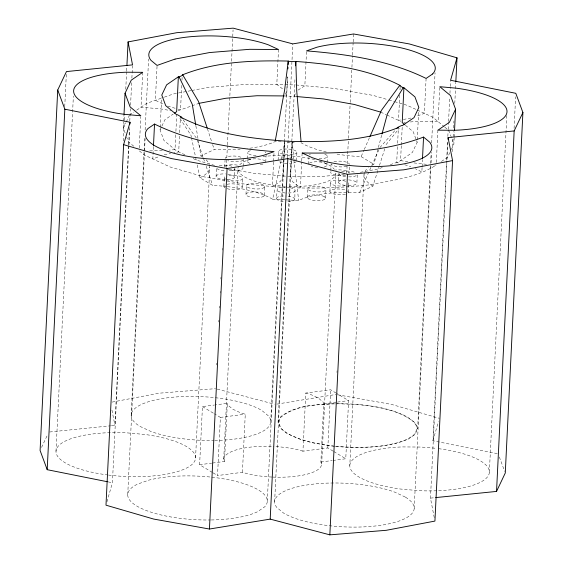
<?xml version="1.0" encoding="UTF-8"?>
<svg xmlns="http://www.w3.org/2000/svg" width="563" height="563" viewBox="0 0 563 563"><rect width="100%" height="100%" fill="white"/><g stroke="black" fill="none" stroke-linecap="round" stroke-linejoin="round"><path stroke-width="0.42" stroke-dasharray="2.81 2.11" d="M64.745 106.66L66.335 74.21M56.004 451.273L73.38 96.034M125.127 132.959L123.346 128.146L123.642 122.037M123.684 121.165L123.987 115.063M123.227 141.031L124.212 120.855M124.254 119.982L124.472 115.591M125.753 89.278L126.612 71.74M126.654 70.861L126.872 66.476M111.425 425.727L114.901 425.375L128.589 145.571M128.631 144.698L129.356 129.786M129.786 121.01L130.391 108.729M130.56 105.225L131.721 81.544M131.89 78.032L132.488 65.751M106.942 501.851L112.417 482.744L128.892 145.923M128.934 145.05L129.793 127.505M142.721 72.331L141.017 107.223L160.68 108.849L171.082 110.707M139.258 148.069L140.799 116.668M131.179 415.079L144.044 151.94M144.093 151.06L144.775 137.027M145.12 130.011L148.597 58.967M127.738 494.567L145.148 138.456M157.035 66.293L155.367 100.313L164.114 104.591M153.425 146.746L152.826 158.956L159.568 156.359M184.889 154.762L176.423 150.835L164.002 140.525L160.068 129.919L160.159 128.174M160.202 127.301L161.651 97.652M175.733 134.831L175.009 149.659L169.372 150.117M175.909 131.348L176.719 114.775M181.715 85.421L180.526 109.841L178.14 109.152M181.976 80.185L182.187 75.829M179.47 136.19L178.703 151.89L173.84 152.812M179.639 132.699L180.364 117.878M108.476 475.045A69.861 21.816 2.8 0 0 124.838 476.446L142.932 476.572A69.861 21.816 2.8 0 0 195.558 458.022L209.781 167.295M212.314 472.399L199.612 464.735L202.455 406.592L214.468 405.015M225.144 179.653A9.191 2.871 2.8 0 1 216.086 176.339L216.516 167.619A9.191 2.871 2.8 0 0 225.573 170.934M224.7 167.176L225.045 160.202M223.87 186.297L224.299 177.577M216.685 364.965L216.769 363.212M218.782 321.987L218.873 320.234M219.471 307.954L219.556 306.202M220.203 293.041L220.288 291.289M220.886 279.009L220.97 277.256M222.301 250.063L222.385 248.311M222.99 236.031L223.075 234.278M226.333 167.612L226.762 158.843M226.805 157.964L227.41 145.683M227.452 144.811L233.068 29.902M272.02 477.051A49.023 15.314 2.8 0 1 247.629 473.814L242.428 472.301L217.543 475.559L220.386 417.415L214.412 413.805M227.522 179.674A9.191 2.871 2.8 0 0 234.447 177.232L234.877 168.506A9.191 2.871 2.8 0 1 227.952 170.948M212.483 463.046L224.496 461.477L223.715 459.38L237.938 168.654M224.496 461.477L227.339 403.333L215.326 404.903M242.238 187.19L242.66 178.464M243.146 166.324L243.49 159.343M247.41 161.264L247.495 159.519M247.537 158.646L247.833 152.538M245.975 194.383L246.397 185.663M242.428 472.301L245.271 414.157L240.436 412.749L232.793 409.202L228.057 405.276L227.339 403.333M265.771 162.151L266.109 155.17M264.336 195.27L264.765 186.55M278.502 49.516L276.799 84.408L283.548 89.644M273.569 162.095L272.372 186.515C304.653 189.119 337.124 188.394 369.307 184.847C391.939 180.301 416.423 177.831 436.205 165.05L434.566 165.043M273.611 161.222L274.04 152.496M278.122 160.181L278.551 151.461A9.191 2.871 2.8 0 1 287.855 149.033A9.191 2.871 2.8 0 1 296.912 152.348L296.483 161.067M283.154 201.526A9.191 2.871 2.8 0 1 276.468 198.422L277.235 188.978A9.191 2.871 2.8 0 1 285.399 187.254M287.503 76.765L286.56 95.956L285.054 91.889M270.733 421.828L287.594 77.117M284.801 141.067L283.098 175.959L280.592 181.23L272.372 186.515L243.673 183.939L204.038 176.852L170.167 166.993L144.367 155.029L139.131 150.687L140.764 150.835M267.291 501.316L284.836 142.573M287.221 157.907L292.802 43.886M334.485 446.185L312.148 442.75L300.368 439.224L286.954 433.531L281.556 428.879L278.08 422.18L290.86 160.8M290.902 159.92L291.761 142.376M291.803 141.503L294.977 78.876M274.638 501.675L292.225 142.052M291.381 161.497L290.656 176.325L292.697 181.814L300.424 187.866L301.705 161.701M291.557 158.006L292.324 142.305M287.904 201.751A9.191 2.871 2.8 0 0 294.829 199.309L294.977 189.837A9.191 2.871 2.8 0 0 288.573 187.493M306.511 51.747L304.843 85.759L297.672 90.326M301.747 160.835L302.127 152.981M308.615 164.22L308.96 157.246M307.18 197.346L307.609 188.619M333.057 451.097L327.828 447.944L302.943 451.202L305.786 393.051L330.671 389.793L335.9 392.953M326.976 165.107L327.068 163.369M327.11 162.496L327.406 156.387M325.548 198.232L325.97 189.506M330.805 170.561L331.143 163.58M329.89 191.427L330.319 182.708M272.872 477.086A49.023 15.314 2.8 0 0 321.649 464.116L320.875 462.026L323.718 403.882L323 401.933L318.264 398.006L310.621 394.459L305.786 393.051M321.649 464.116L335.872 173.39A49.023 15.314 2.8 0 1 286.243 186.325M345.189 185.361A9.191 2.871 2.8 0 1 338.504 182.264L338.933 173.538M327.828 447.944L330.671 389.793M336.998 372.544L337.082 370.792M346.731 173.439L347.16 164.663M347.209 163.791L348.406 139.23M348.448 138.35L350.165 103.268M350.207 102.389L351.882 68.179M351.924 67.307L352.48 55.899M352.522 55.026L353.128 42.746M353.17 41.866L353.557 33.97M348.251 192.314L348.68 183.594M349.377 167.084L349.081 173.193A9.191 2.871 2.8 0 0 335.414 170.04M348.356 185.6A9.191 2.871 2.8 0 0 356.865 183.151L357.294 174.431A9.191 2.871 2.8 0 1 347.99 176.852M332.888 460.45L345.759 458.768L348.603 400.617L336.646 393.403M436.733 490.781A69.861 21.816 2.8 0 1 418.64 490.655L400.617 489.036A69.861 21.816 2.8 0 1 349.806 465.481L364.029 174.755M399.751 95.091L398.513 120.383L402.573 119.616M400.011 89.862L400.138 87.244M397.464 146.732L396.697 162.433L399.871 163.354M397.633 143.241L398.4 127.548M401.292 145.74L400.567 160.568L407.739 161.848M401.335 144.867L402.228 126.555M390.286 164.692L399.054 161.602L412.32 152.538L417.148 142.355L417.232 140.609M417.274 139.737L418.682 110.953M426.1 78.433L424.389 113.318L416.092 116.464M422.067 167.605L421.849 171.961L415.36 168.731M422.109 166.732L422.447 159.751M335.309 446.269C355.696 448.514 376.485 447.859 396.528 443.355L407.816 439.379L415.015 434.46L417.633 428.929L431.103 153.516M431.617 142.988L435.051 72.817M414.192 508.424L430.92 166.338M431.096 162.834L431.61 152.306M439.752 87.575L438.084 121.587L418.365 121.312L409.597 122.016M436.332 162.44L437.908 130.166M497.305 453.637L432.954 440.759L446.635 160.955M446.677 160.075L447.578 141.658M447.838 136.394L448.141 130.257M448.183 129.377L448.521 122.361M448.563 121.481L449.724 97.8M449.943 93.416L450.238 87.272M450.28 86.399L450.583 80.256M434.263 517.686L430.47 498.121L447.881 142.01M452.42 151.672L453.405 131.503M453.574 127.991L453.919 120.975M454.777 103.43L455.805 82.381M451.315 149.519L453.869 144.128L454.172 138.026M454.214 137.154L454.468 131.918M489.36 472.23L506.82 115.239M514.082 128.392L515.624 96.815M281.648 158.316L284.611 142.481M227.353 186.62A69.861 21.816 2.8 0 1 272.633 199.239L281.465 159.174M372.073 165.219A69.861 21.816 2.8 0 1 373.846 164.305L378.139 148.315M378.364 147.478L381.981 134.008M432.954 440.759L438.422 421.645M285.652 199.872L298.671 200.498A69.861 21.816 2.8 0 1 359.574 192.525L372.903 186.107L379.223 166.205M379.49 165.374L384.754 148.787M337.054 154.121A69.861 21.816 2.8 0 0 361.129 156.634L363.937 150.23M364.289 149.434L369.56 137.435M359.574 192.525L379.525 148.407M123.346 128.146L125.901 122.755M126.267 121.988L129.187 115.823M160.068 129.919L161.56 126.788M161.926 126.006L164.903 119.736L173.2 114.071M41.549 447.43L47.735 434.383M294.125 96.315L295.645 93.106M296.912 152.348L296.567 153.073A9.191 2.871 2.8 0 1 287.609 154.769A9.191 2.871 2.8 0 1 278.833 152.214L278.551 151.461M276.468 198.422L276.813 197.697A9.191 2.871 2.8 0 1 284.977 195.973M449.858 152.601L447.662 157.218L441.216 161.623M278.08 422.18L280.698 416.655C296.004 405.093 316.448 404.508 334.879 403.678M386.07 144.642L399.308 128.273M379.877 147.626L396.021 129.314M129.553 115.056L133.853 112.114M136.718 110.158L146.605 103.402L163.53 97.434M309.39 154.776L310.333 154.128M309.439 163.171L309.91 162.848A9.191 2.871 2.8 0 1 322.493 162.404A9.191 2.871 2.8 0 1 325.688 166.486L324.204 167.007M195.875 125.859L200.907 155.944L214.229 149.526A69.861 21.816 2.8 0 0 240.148 149.223M164.347 97.146L173.334 93.979L191.047 90.622M178.161 110.679L198.95 103.346M164.241 154.712L170.54 153.439M382.277 167.514L378.273 168.928L359.778 172.433M191.892 90.46L207.916 87.427L247.994 84.197L295.223 84.9M403.382 119.462L410.807 118.061M333.922 161.687L335.844 161.321A9.191 2.871 2.8 0 1 349.503 164.473M112.15 402.088L159.111 393.199L215.523 388.653M276.905 404.1L335.921 394.473M220.386 417.415L245.271 414.157M323.718 403.882L336.59 402.193M337.448 402.081L348.603 400.617M199.612 464.735L211.625 463.159M320.875 462.026L332.029 460.562M49.699 431.99L110.552 425.818M430.47 498.121L434.812 497.685M403.819 122.481L405.43 122.354M162.362 150.68L148.864 150.891M229 175.318L231.224 175.135A9.191 2.871 2.8 0 1 241.492 176.972A9.191 2.871 2.8 0 1 239.887 180.364L237.966 180.73A9.191 2.871 2.8 0 1 226.903 179.738M344.443 174.579L320.199 176.536L286.87 176.296M334.689 403.875C316.237 404.727 295.202 405.05 280.458 417.619L278.65 423.165L280.212 427.936C293.576 439.942 311.867 442.645 328.883 445.741C347.315 447.536 365.908 448.169 384.304 445.593C395.149 443.398 407.007 441.568 415.255 433.496L417.063 427.943L415.501 423.172C393.424 405.254 362.846 404.614 335.717 403.685M335.534 403.868C355.675 403.298 376.091 405.691 395.289 411.863C404.269 415.114 414.551 418.844 417.633 428.929M283.956 95.935L295.856 96.477M281.204 141.841L275.131 141.552A69.861 21.816 2.8 0 1 247.65 148.491M287.285 142.136L294.231 142.474M272.633 199.239L284.787 199.83M296.096 84.978L333.542 88.335L373.178 95.421L388.048 99.75M426.494 164.319L413.341 162.855M285.364 176.156L253.66 173.32L229.683 169.034M337.638 394.783L391.707 404.445L439.379 418.323M108.124 481.886L112.417 482.744M217.205 389.089L274.329 404.164M388.871 99.989L393.833 101.431M394.656 101.671L407.049 105.281L416.507 109.665M404.691 164.762L410.849 166.641M167.683 106.104L175.762 108.455M240.887 157.183L239.008 156.641A9.191 2.871 2.8 0 0 225.13 158.456M214.602 165.409L196.487 160.138L192.623 158.344M302.943 451.202L297.743 449.682A49.023 15.314 2.8 0 0 273.344 446.452M417.296 110.031L432.848 117.245L444.123 126.598M380.729 112.136L386.141 114.648M386.915 115.007L400.8 121.439M250.007 163.418L248.579 162.756A9.191 2.871 2.8 0 1 252.104 158.998A9.191 2.871 2.8 0 1 264.603 160.659L265.046 161.025M361.129 156.634L373.846 164.305M197.254 164.98L199.956 177.739L212.673 185.417A69.861 21.816 2.8 0 1 226.502 186.522M333.803 451.547L345.759 458.768M202.455 406.592L213.666 413.355M213.06 472.85L217.543 475.559M444.798 127.154L448.824 130.496L453.869 144.128M405.444 125.303L413.221 131.749L416.24 139.906M265.032 151.933L265.919 152.672M133.769 146.232L128.399 141.777L126.619 136.971M183.109 119.701L196.86 138.772L205.052 162.925M179.893 118.371L190.948 135.204L191.307 136.908M416.543 140.722L417.148 142.355M499.353 457.008L504.687 471.4M294.829 199.309L294.548 198.556A9.191 2.871 2.8 0 0 285.772 196.001M206.178 166.261L212.673 185.417M207.437 128.779L211.512 141.229M212.603 144.55L214.229 149.526M191.49 137.759L195.452 156.472M195.635 157.323L196.536 161.581M111.931 410.068L114.901 425.375M293.851 159.772L298.671 200.498M292.338 142.017L293.752 158.907M223.715 459.38A49.023 15.314 2.8 0 1 272.499 446.417M195.558 458.022A69.861 21.816 2.8 0 0 144.754 434.46L126.724 432.848A69.861 21.816 2.8 0 0 56.722 448.458A69.861 21.816 2.8 0 0 106.808 474.827M214.728 440.477A69.861 21.816 2.8 0 0 268.6 416.071L261.858 410.476A69.861 21.816 2.8 0 0 166.887 397.886A69.861 21.816 2.8 0 0 140.053 426.43L150.947 431.483A69.861 21.816 2.8 0 0 213.877 440.491M438.556 448.669A69.861 21.816 2.8 0 1 489.367 472.09A69.861 21.816 2.8 0 1 437.606 490.753M349.806 465.481A69.861 21.816 2.8 0 1 402.439 446.923L420.526 447.057A69.861 21.816 2.8 0 1 436.888 448.458M211.287 519.966A69.861 21.816 2.8 0 0 257.467 511.767L264.666 506.848A69.861 21.816 2.8 0 0 233.216 480.753A69.861 21.816 2.8 0 0 148.843 480.14L137.555 484.124A69.861 21.816 2.8 0 0 140.314 507.932A69.861 21.816 2.8 0 0 210.435 519.98M285.392 186.276A49.023 15.314 2.8 0 1 238.642 166.289M239.775 164.776A49.023 15.314 2.8 0 1 252.745 158.534M262.991 156.591A49.023 15.314 2.8 0 1 316.385 160.089M319.7 161.088A49.023 15.314 2.8 0 1 334.373 169.35M256.095 155.803A9.191 2.871 2.8 0 1 250.436 154.698L249.001 154.037A9.191 2.871 2.8 0 1 250.612 150.645M219.288 165.719A9.191 2.871 2.8 0 1 225.819 165.198L228.191 165.409A9.191 2.871 2.8 0 1 232.273 166.352M345.619 176.641A9.191 2.871 2.8 0 1 339.278 172.813M341.706 171.645A9.191 2.871 2.8 0 1 345.858 171.096L348.237 171.117A9.191 2.871 2.8 0 1 354.69 172.271M324.802 154.227A9.191 2.871 2.8 0 1 326.111 157.76L324.626 158.287A9.191 2.871 2.8 0 1 318.897 158.843M225.467 179.069A9.191 2.871 2.8 0 1 225.594 176.205M243.146 160.068A9.191 2.871 2.8 0 1 231.815 161.553L229.613 161.159A9.191 2.871 2.8 0 1 227.726 160.617M346.731 166.367A9.191 2.871 2.8 0 1 344.809 166.732L342.578 166.915A9.191 2.871 2.8 0 1 331.424 164.34M345.302 185.628A9.191 2.871 2.8 0 1 334.802 185.41L332.916 184.861A9.191 2.871 2.8 0 1 331.607 181.328A9.191 2.871 2.8 0 1 341.994 180.491L344.197 180.885A9.191 2.871 2.8 0 1 346.076 181.434M348.398 182.834A9.191 2.871 2.8 0 1 348.335 184.319M295.258 190.59A9.191 2.871 2.8 0 1 285.948 193.018M285.152 192.968A9.191 2.871 2.8 0 1 276.89 189.703M296.138 161.792A9.191 2.871 2.8 0 1 289.558 163.509M287.179 163.495A9.191 2.871 2.8 0 1 279.29 161.672M280.902 158.28A9.191 2.871 2.8 0 1 284.28 157.774M289.804 157.971A9.191 2.871 2.8 0 1 295.315 159.575M317.673 167.535A9.191 2.871 2.8 0 1 311.219 166.381M262.991 164.051A9.191 2.871 2.8 0 1 259.613 164.551M242.78 167.31A9.191 2.871 2.8 0 1 231.386 170.279L229.183 169.885A9.191 2.871 2.8 0 1 227.881 169.533M225.045 166.451A9.191 2.871 2.8 0 1 238.578 165.36M345.71 175.234A9.191 2.871 2.8 0 1 344.38 175.452L342.156 175.635A9.191 2.871 2.8 0 1 331.065 171.574M348.61 179.886A9.191 2.871 2.8 0 1 356.865 183.151M338.504 182.264A9.191 2.871 2.8 0 1 345.429 179.822M227.762 174.129A9.191 2.871 2.8 0 1 234.447 177.232M216.086 176.339A9.191 2.871 2.8 0 1 225.39 173.918M227.058 188.654A9.191 2.871 2.8 0 0 237.537 189.45L239.458 189.084A9.191 2.871 2.8 0 0 241.07 185.691A9.191 2.871 2.8 0 0 230.795 183.855L228.571 184.038A9.191 2.871 2.8 0 0 226.65 184.404M225.038 187.796A9.191 2.871 2.8 0 1 225.165 184.924M345.478 194.214A9.191 2.871 2.8 0 1 334.373 194.129L332.494 193.588A9.191 2.871 2.8 0 1 331.185 190.055A9.191 2.871 2.8 0 1 341.565 189.217L343.768 189.611A9.191 2.871 2.8 0 1 345.654 190.153M347.082 190.822A9.191 2.871 2.8 0 1 347.906 193.039M326.371 152.024A69.861 21.816 2.8 0 1 301.177 142.812M372.903 186.107A69.861 21.816 2.8 0 1 364.571 172.334M364.951 171.539A69.861 21.816 2.8 0 1 368.336 167.675M209.45 164.832A69.861 21.816 2.8 0 1 199.956 177.739M200.907 155.944A69.861 21.816 2.8 0 1 203.384 157.577M206.1 159.829A69.861 21.816 2.8 0 1 209.14 164.009M264.42 187.275L263.47 187.922A9.191 2.871 2.8 0 1 250.887 188.366A9.191 2.871 2.8 0 1 247.692 184.284L249.177 183.763A9.191 2.871 2.8 0 1 260.282 183.841A9.191 2.871 2.8 0 1 264.42 187.275M263.991 195.994L263.048 196.642A9.191 2.871 2.8 0 1 250.458 197.085A9.191 2.871 2.8 0 1 247.263 193.01L248.747 192.483A9.191 2.871 2.8 0 1 259.853 192.567A9.191 2.871 2.8 0 1 263.991 195.994M324.802 188.014L323.373 187.352A9.191 2.871 2.8 0 0 312.31 186.36A9.191 2.871 2.8 0 0 307.891 189.379L308.777 190.111A9.191 2.871 2.8 0 0 321.276 191.772A9.191 2.871 2.8 0 0 324.802 188.014M324.379 196.74L322.944 196.072A9.191 2.871 2.8 0 0 311.881 195.079A9.191 2.871 2.8 0 0 307.461 198.099L308.348 198.838A9.191 2.871 2.8 0 0 320.847 200.491A9.191 2.871 2.8 0 0 324.379 196.74M405.318 497.073L394.424 492.02A69.861 21.816 2.8 0 0 310.34 484.483A69.861 21.816 2.8 0 0 276.771 507.432L283.513 513.027A69.861 21.816 2.8 0 0 378.484 525.61A69.861 21.816 2.8 0 0 405.318 497.073"/><path stroke-width="0.84" d="M455.854 81.508L457.008 57.82L409.336 43.942L353.557 33.97L292.802 43.886L233.159 28.15L176.747 32.696L128.075 41.915L132.53 64.879L66.462 71.578L57.722 90.003L40.093 450.499L47.201 469.69L107.266 481.71M47.201 469.69L64.836 109.194L57.722 90.003M124.029 114.19L125.049 93.261L131.263 80.164L142.721 72.331L126.267 72.219A69.861 21.816 2.8 0 0 73.64 90.77A69.861 21.816 2.8 0 0 124.444 114.331L140.841 115.802L130.102 106.893L125.049 93.261M126.914 65.597L128.075 41.915M64.836 109.194L130.046 122.241L123.621 144.677L105.992 505.18L153.664 519.058L209.443 529.03L270.198 519.114L329.841 534.85L386.253 530.304L434.925 521.085L452.561 160.589L448.099 137.625L514.167 130.926L522.907 112.501L515.799 93.31L450.583 80.256L457.008 57.82M129.962 124.001L130.046 122.241M153.467 145.873L154.536 124.064C191.561 142.291 233.321 148.301 274.082 151.623L263.815 155.247A69.861 21.816 2.8 0 1 179.435 154.635A69.861 21.816 2.8 0 1 147.985 128.54L154.536 124.064M207.17 127.949L198.479 101.396L182.876 75.146L179.118 76.955L178.358 76.821L176.655 111.706L174.579 113.121M209.443 529.03L227.079 168.527L287.834 158.618L347.477 174.347L403.889 169.801L452.561 160.589M287.883 68.918L287.967 67.173M288.094 64.555L288.27 61.064C252.604 60.297 215.735 61.466 182.229 74.956L182.876 75.146M270.198 519.114L287.834 158.618M295.617 65.794L295.828 61.43C331.466 64.112 368.096 68.855 400.223 85.499L399.561 85.625L381.496 110.242L369.912 136.64M329.841 534.85L347.477 174.347M399.561 85.625L403.143 87.786L403.917 87.729L402.207 122.614L404.797 124.761M422.489 158.879L423.559 137.076C385.029 151.679 342.944 153.6 302.127 152.981L312.036 157.577A69.861 21.816 2.8 0 0 396.113 165.114A69.861 21.816 2.8 0 0 429.689 142.165L423.559 137.076M448.014 139.378L448.099 137.625M454.552 130.173L455.58 109.243L450.527 95.604L439.794 86.702L456.192 88.173A69.861 21.816 2.8 0 1 506.996 111.727A69.861 21.816 2.8 0 1 454.362 130.285L437.908 130.166L449.373 122.333L455.58 109.243M435.685 497.593L496.538 491.422L514.167 130.926M522.907 112.501L505.278 472.997L496.538 491.422M288.27 61.064L284.604 90.115L275.286 140.694M381.981 134.008L387.407 113.81L403.143 87.786M301.099 141.939L296.708 90.699L295.828 61.43M396.598 128.667L397.752 127.358L401.51 125.549L402.271 125.683L414.023 117.646L418.851 107.47L414.924 96.864L403.917 87.729M178.358 76.821L166.606 84.851L161.778 95.034L165.705 105.64L176.719 114.775L177.486 114.711L181.075 116.879L182.088 118.286M198.95 103.346L225.847 98.251L257.024 95.738L283.956 95.935M181.075 116.879L180.406 117.005C212.532 133.642 249.17 138.392 284.801 141.067L292.366 141.433C328.025 142.2 364.894 141.039 398.4 127.548L397.752 127.358M288.362 61.325L295.709 61.684M296.722 96.554L323.556 98.954L354.387 104.472L380.729 112.136M227.079 168.527L171.293 158.555L123.621 144.677M179.118 76.955L192.286 104.373L195.734 125M432.644 73.957L426.1 78.433C389.068 60.206 347.308 54.196 306.553 50.874L316.814 47.257A69.861 21.816 2.8 0 1 401.194 47.869A69.861 21.816 2.8 0 1 432.644 73.957M175.037 59.094L157.077 65.421L150.94 60.332A69.861 21.816 2.8 0 1 184.516 37.39A69.861 21.816 2.8 0 1 268.593 44.927L278.502 49.516L249.705 49.312L209.619 52.542L175.037 59.094"/></g></svg>
